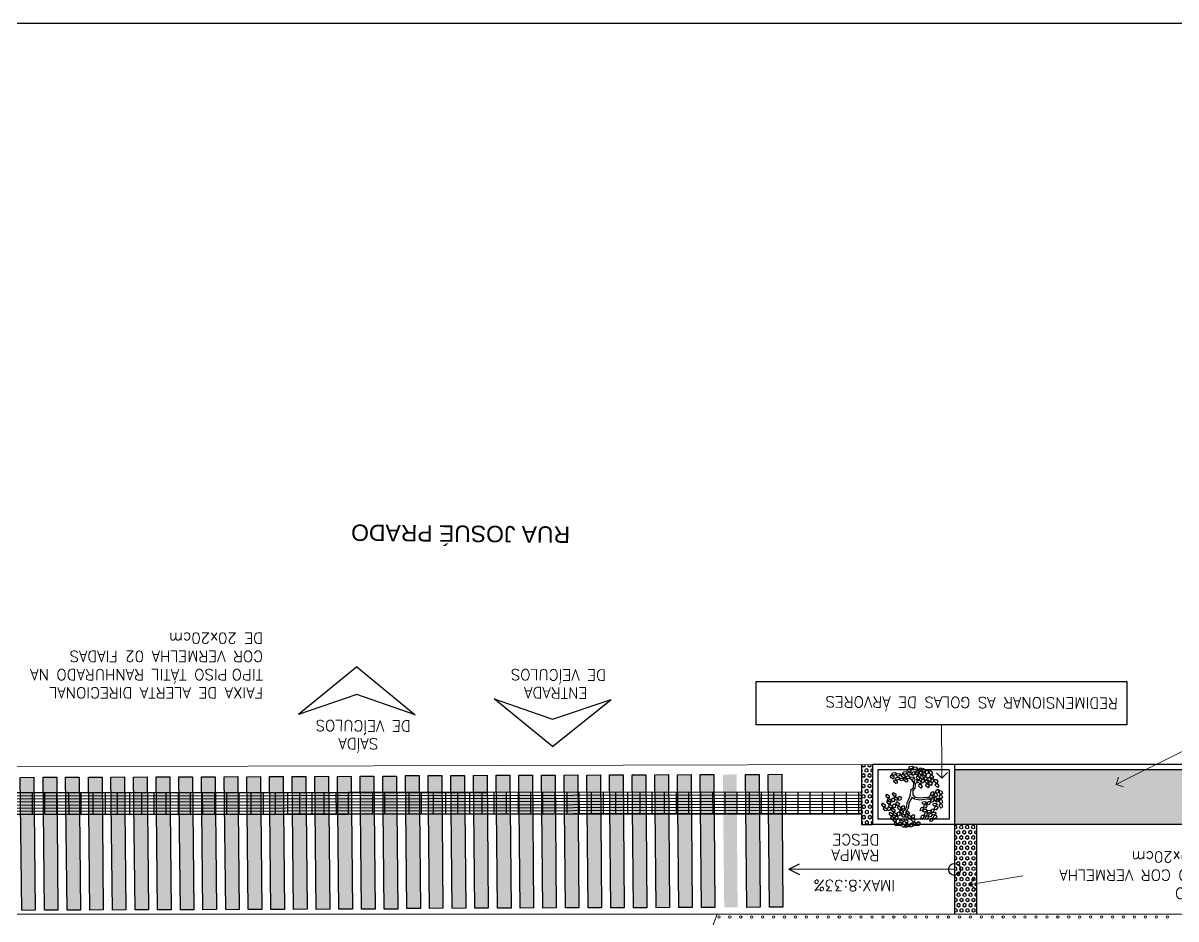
# Model space of a CAD drawing. Extents: x -1057 to 3416, y -340 to 4111.
# Drawn here: x -745.73 to -724.64, y 315.87 to 332.26 of the extents above; entities that cross this region are included whole.
import ezdxf

# ---------------------------------------------------------------- set-up
doc = ezdxf.new("R2010")
doc.units = 0
doc.header["$LTSCALE"] = 50
for name, pattern in [('CONTINU', [0]), ('DGN Style 1', [0.003115, 5.18318e-06, -0.00311]), ('HIDDEN', [9.525, 6.35, -3.175])]:
    doc.linetypes.add(name, pattern=pattern)
doc.layers.add('0.1', color=8, linetype='Continuous', lineweight=13)
doc.layers.add('Margem A3', color=8, linetype='DGN Style 1', lineweight=0)
for name, color, linetype in [('HAC', 1, 'Continuous'), ('medir projeto', 6, 'Continuous'), ('OK', 96, 'Continuous')]:
    doc.layers.add(name, color=color, linetype=linetype)
doc.styles.add('60x100', font='romans.shx', dxfattribs={"height": 0.2})
doc.styles.add('80X50', font='romans.shx')
doc.styles.add('ROBERTO', font='swissek.ttf')
doc.styles.get("Standard").update_dxf_attribs({"font": 'romans.shx'})
pattern_1 = [(90.064457, (-278.125674, 468.337356), (-0.0549925784, -6.1866e-05), [0.03175, -0.0635]), (210.064457, (-278.125674, 468.337356), (0.027549867, -0.047594037), [0.03175, -0.0635]), (150.064457, (-278.12571, 468.369106), (-0.0274427115, -0.047655903), [0.03175, -0.0635])]

# ---------------------------------------------------------------- blocks, each defined once
blk = doc.blocks.new('L', base_point=(1.368, 0.591))
at = {"color": 3, "lineweight": -2}
for p, q in [((1.281, 0.65), (1.312, 0.675)), ((1.312, 0.675), (1.342, 0.621)), ((1.275, 0.567), (1.306, 0.592)), ((1.288, 0.517), (1.275, 0.567)), ((1.294, 0.6), (1.281, 0.65)), ((1.317, 0.508), (1.288, 0.517)), ((1.322, 0.591), (1.294, 0.6)), ((1.306, 0.592), (1.336, 0.538)), ((1.336, 0.538), (1.317, 0.508)), ((1.342, 0.621), (1.322, 0.591)), ((1.337, 0.489), (1.356, 0.548)), ((1.376, 0.484), (1.337, 0.489)), ((1.356, 0.548), (1.391, 0.554)), ((1.404, 0.527), (1.376, 0.484)), ((1.391, 0.554), (1.404, 0.527))]:
    blk.add_line(p, q, dxfattribs=at)
blk = doc.blocks.new('Árvore-13')
at = {"color": 3}
for p, q in [((0.484, 0.659), (0.572, 0.715)), ((0.572, 0.715), (0.607, 0.819)), ((0.633, 0.668), (0.782, 0.715)), ((-0.795, 0.302), (-0.961, 0.415)), ((-0.795, 0.406), (-0.953, 0.499)), ((-0.357, 0.349), (-0.795, 0.406)), ((-0.366, 0.227), (-0.795, 0.302)), ((-0.129, 0.105), (-0.366, 0.227)), ((-0.068, 0.19), (-0.357, 0.349)), ((-0.068, -0.036), (-0.129, 0.105)), ((0.029, 0.068), (-0.068, 0.19)), ((0.029, 0.068), (0.318, 0.331)), ((0.116, -0.055), (0.283, 0.133)), ((0.283, 0.133), (0.423, 0.284)), ((0.318, 0.331), (0.405, 0.537)), ((0.405, 0.537), (0.484, 0.659)), ((0.423, 0.284), (0.502, 0.509)), ((0.502, 0.509), (0.633, 0.668)), ((-0.296, -0.392), (-0.418, -0.693)), ((-0.199, -0.449), (-0.313, -0.74)), ((-0.147, -0.299), (-0.296, -0.392)), ((-0.05, -0.383), (-0.199, -0.449)), ((-0.068, -0.036), (-0.147, -0.299)), ((0.116, -0.055), (-0.05, -0.383)), ((-0.313, -0.74), (-0.243, -0.89))]:
    blk.add_line(p, q, dxfattribs=at)
at = {"color": 3, "xscale": 3.048, "yscale": 3.048, "zscale": 3.048}
for p, rotation in [((-0.716, 1.448), 295.0165150851705), ((-0.488, 1.26), 295.0165150851705), ((-0.252, 1.138), 295.0165150851705), ((0.169, 1.448), 190.1248425347958), ((0.581, 1.401), 190.1248425347958), ((0.852, 1.344), 190.1248425347958), ((1.211, 1.147), 190.1248425347958), ((-1.303, 0.884), 347.8021081598379), ((-1.128, 0.415), 347.8021081598379), ((-0.926, 0.959), 295.0165150851705), ((-0.848, 0.462), 295.0165150851705), ((-0.348, 0.687), 295.0165150851705), ((0.353, 0.95), 190.1248425347958), ((0.677, 0.781), 190.1248425347958), ((1.124, 0.565), 190.1248425347958), ((1.317, 0.753), 190.1248425347958), ((-1.443, 0.368), 347.8021081598379), ((0.765, 0.274), 190.1248425347958), ((0.8, -0.299), 190.1248425347958), ((1.203, -0.317), 190.1248425347958), ((1.246, 0.039), 190.1248425347958), ((1.579, 0.114), 190.1248425347958), ((-0.453, -1.397), 66.16076666471405), ((-0.103, -0.899), 66.16076666471405), ((-0.015, -1.19), 66.16076666471405), ((0.502, -1.003), 66.16076666471405), ((0.616, -1.322), 66.16076666471405)]:
    blk.add_blockref('L', p, dxfattribs=dict(at, rotation=rotation))
for p in [(-1.391, -0.308), (-1.233, -0.881), (-1.049, -0.533), (-0.848, -0.449), (-0.445, -0.543), (-0.874, -1.134), (-0.672, -1.021), (-0.453, -1.04)]:
    blk.add_blockref('L', p, dxfattribs=at)
blk = doc.blocks.new('_Open90')
at = {"color": 0, "linetype": 'ByBlock', "lineweight": -2}
for p, q in [((0, 0), (-1, 0)), ((-0.5, 0.5), (0, 0)), ((0, 0), (-0.5, -0.5))]:
    blk.add_line(p, q, dxfattribs=at)

msp = doc.modelspace()

# ---------------------------------------------------------------- hatches: boundary and pattern name
at = {"layer": '0.1', "linetype": 'CONTINU', "lineweight": -2}
h = msp.add_hatch(color=7, dxfattribs=at)
h.dxf.hatch_style = 1
h.paths.add_polyline_path([(-746.171, 316.028), (-745.926, 316.031), (-745.946, 318.463), (-746.196, 318.46)])
h.paths.add_polyline_path([(-745.532, 318.464), (-745.782, 318.461), (-745.757, 316.029), (-745.512, 316.032)])
h.paths.add_polyline_path([(-745.342, 316.031), (-745.097, 316.034), (-745.117, 318.465), (-745.367, 318.463)])
h.paths.add_polyline_path([(-744.928, 316.032), (-744.683, 316.035), (-744.703, 318.466), (-744.953, 318.464)])
h.paths.add_polyline_path([(-744.513, 316.033), (-744.268, 316.036), (-744.288, 318.468), (-744.538, 318.465)])
h = msp.add_hatch(color=7, dxfattribs=at)
h.dxf.hatch_style = 1
h.paths.add_polyline_path([(-743.874, 318.469), (-744.124, 318.467), (-744.099, 316.035), (-743.854, 316.038)])
h.paths.add_polyline_path([(-743.684, 316.036), (-743.439, 316.039), (-743.459, 318.47), (-743.709, 318.468)])
h.paths.add_polyline_path([(-743.27, 316.037), (-743.025, 316.04), (-743.045, 318.472), (-743.295, 318.469)])
h.paths.add_polyline_path([(-742.855, 316.039), (-742.61, 316.041), (-742.63, 318.473), (-742.88, 318.471)])
h.paths.add_polyline_path([(-742.441, 316.04), (-742.196, 316.043), (-742.216, 318.474), (-742.466, 318.472)])
h.paths.add_polyline_path([(-742.026, 316.041), (-741.781, 316.044), (-741.801, 318.475), (-742.051, 318.473)])
h.paths.add_polyline_path([(-741.387, 318.477), (-741.637, 318.474), (-741.612, 316.043), (-741.367, 316.045)])
h.paths.add_polyline_path([(-741.197, 316.044), (-740.952, 316.046), (-740.972, 318.478), (-741.222, 318.476)])
h.paths.add_polyline_path([(-740.783, 316.045), (-740.538, 316.048), (-740.558, 318.479), (-740.808, 318.477)])
h.paths.add_polyline_path([(-740.143, 318.481), (-740.393, 318.478), (-740.368, 316.047), (-740.123, 316.049)])
h = msp.add_hatch(color=7, dxfattribs=at)
h.dxf.hatch_style = 1
h.paths.add_polyline_path([(-739.954, 316.048), (-739.709, 316.05), (-739.729, 318.482), (-739.979, 318.48)])
h.paths.add_polyline_path([(-739.314, 318.483), (-739.564, 318.481), (-739.539, 316.049), (-739.294, 316.052)])
h = msp.add_hatch(color=7, dxfattribs=at)
h.dxf.hatch_style = 1
h.paths.add_polyline_path([(-738.9, 318.485), (-739.15, 318.482), (-739.125, 316.051), (-738.88, 316.053)])
h.paths.add_polyline_path([(-738.71, 316.062), (-738.465, 316.065), (-738.485, 318.497), (-738.735, 318.494)])
h = msp.add_hatch(color=7, dxfattribs=at)
h.dxf.hatch_style = 1
h.paths.add_polyline_path([(-738.065, 317.788), (-738.314, 317.788), (-738.296, 316.064), (-738.051, 316.067)])
h.paths.add_polyline_path([(-738.068, 318.188), (-738.318, 318.188), (-738.314, 317.788), (-738.065, 317.788)])
h.paths.add_polyline_path([(-738.071, 318.498), (-738.321, 318.496), (-738.318, 318.188), (-738.068, 318.188)])
h.paths.add_polyline_path([(-737.656, 318.499), (-737.906, 318.497), (-737.903, 318.189), (-737.654, 318.189)])
h.paths.add_polyline_path([(-737.242, 318.501), (-737.492, 318.498), (-737.489, 318.189), (-737.239, 318.189)])
h.paths.add_polyline_path([(-737.239, 318.189), (-737.489, 318.189), (-737.485, 317.789), (-737.236, 317.789)])
h.paths.add_polyline_path([(-737.654, 318.189), (-737.903, 318.189), (-737.899, 317.789), (-737.651, 317.789)])
h.paths.add_polyline_path([(-737.651, 317.789), (-737.899, 317.789), (-737.881, 316.065), (-737.636, 316.068)])
h.paths.add_polyline_path([(-737.236, 317.789), (-737.485, 317.789), (-737.467, 316.066), (-737.222, 316.069)])
h.paths.add_polyline_path([(-736.822, 317.789), (-737.07, 317.789), (-737.052, 316.068), (-736.807, 316.07)])
h.paths.add_polyline_path([(-736.825, 318.189), (-737.074, 318.189), (-737.07, 317.789), (-736.822, 317.789)])
h.paths.add_polyline_path([(-736.827, 318.502), (-737.077, 318.5), (-737.074, 318.189), (-736.825, 318.189)])
h.paths.add_polyline_path([(-736.413, 318.503), (-736.663, 318.501), (-736.66, 318.189), (-736.41, 318.189)])
h.paths.add_polyline_path([(-736.41, 318.189), (-736.66, 318.189), (-736.656, 317.789), (-736.407, 317.789)])
h.paths.add_polyline_path([(-736.407, 317.789), (-736.656, 317.789), (-736.638, 316.069), (-736.393, 316.072)])
h.paths.add_polyline_path([(-735.992, 317.79), (-736.241, 317.79), (-736.223, 316.071), (-735.978, 316.073)])
h.paths.add_polyline_path([(-735.996, 318.19), (-736.245, 318.19), (-736.241, 317.79), (-735.992, 317.79)])
h.paths.add_polyline_path([(-735.998, 318.505), (-736.248, 318.502), (-736.245, 318.19), (-735.996, 318.19)])
h.paths.add_polyline_path([(-735.584, 318.506), (-735.834, 318.503), (-735.831, 318.19), (-735.581, 318.19)])
h.paths.add_polyline_path([(-735.581, 318.19), (-735.831, 318.19), (-735.827, 317.79), (-735.578, 317.79)])
h.paths.add_polyline_path([(-735.578, 317.79), (-735.827, 317.79), (-735.809, 316.072), (-735.564, 316.074)])
h.paths.add_polyline_path([(-735.163, 317.79), (-735.412, 317.79), (-735.394, 316.073), (-735.149, 316.076)])
h.paths.add_polyline_path([(-735.167, 318.19), (-735.416, 318.19), (-735.412, 317.79), (-735.163, 317.79)])
h.paths.add_polyline_path([(-735.169, 318.507), (-735.419, 318.505), (-735.416, 318.19), (-735.167, 318.19)])
h = msp.add_hatch(color=7, dxfattribs=at)
h.dxf.hatch_style = 1
h.paths.add_polyline_path([(-734.749, 317.791), (-734.998, 317.79), (-734.98, 316.075), (-734.735, 316.077)])
h.paths.add_polyline_path([(-734.752, 318.191), (-735.002, 318.19), (-734.998, 317.79), (-734.749, 317.791)])
h.paths.add_polyline_path([(-734.755, 318.509), (-735.005, 318.506), (-735.002, 318.19), (-734.752, 318.191)])
h.paths.add_polyline_path([(-734.34, 318.51), (-734.59, 318.507), (-734.587, 318.191), (-734.338, 318.191)])
h.paths.add_polyline_path([(-734.338, 318.191), (-734.587, 318.191), (-734.583, 317.791), (-734.334, 317.791)])
h.paths.add_polyline_path([(-734.334, 317.791), (-734.583, 317.791), (-734.565, 316.076), (-734.32, 316.078)])
h = msp.add_hatch(color=7, dxfattribs=at)
h.dxf.hatch_style = 1
h.paths.add_polyline_path([(-733.92, 317.791), (-734.169, 317.791), (-734.151, 316.077), (-733.906, 316.08)])
h.paths.add_polyline_path([(-733.923, 318.191), (-734.173, 318.191), (-734.169, 317.791), (-733.92, 317.791)])
h.paths.add_polyline_path([(-733.926, 318.512), (-734.176, 318.509), (-734.173, 318.191), (-733.923, 318.191)])
h.paths.add_polyline_path([(-733.511, 318.513), (-733.761, 318.51), (-733.758, 318.191), (-733.509, 318.191)])
h.paths.add_polyline_path([(-733.509, 318.191), (-733.758, 318.191), (-733.754, 317.791), (-733.505, 317.791)])
h.paths.add_polyline_path([(-733.505, 317.791), (-733.754, 317.791), (-733.736, 316.079), (-733.491, 316.081)])
h.paths.add_polyline_path([(-733.091, 317.792), (-733.339, 317.791), (-733.322, 316.08), (-733.077, 316.083)])
h.paths.add_polyline_path([(-733.094, 318.192), (-733.344, 318.191), (-733.339, 317.791), (-733.091, 317.792)])
h.paths.add_polyline_path([(-733.097, 318.514), (-733.347, 318.512), (-733.344, 318.191), (-733.094, 318.192)])
h = msp.add_hatch(color=7, dxfattribs=at)
h.dxf.hatch_style = 1
h.paths.add_polyline_path([(-732.676, 317.796), (-732.925, 317.795), (-732.907, 316.082), (-732.662, 316.084)])
h.paths.add_polyline_path([(-732.68, 318.196), (-732.929, 318.195), (-732.925, 317.795), (-732.676, 317.796)])
h.paths.add_polyline_path([(-732.682, 318.516), (-732.932, 318.513), (-732.929, 318.195), (-732.68, 318.196)])
h.paths.add_polyline_path([(-732.268, 318.517), (-732.518, 318.515), (-732.515, 318.196), (-732.265, 318.196)])
h.paths.add_polyline_path([(-732.265, 318.196), (-732.515, 318.196), (-732.51, 317.796), (-732.262, 317.796)])
h.paths.add_polyline_path([(-732.262, 317.796), (-732.51, 317.796), (-732.493, 316.083), (-732.248, 316.085)])
h.paths.add_polyline_path([(-731.847, 317.796), (-732.096, 317.796), (-732.078, 316.085), (-731.833, 316.087)])
h.paths.add_polyline_path([(-731.851, 318.196), (-732.1, 318.196), (-732.096, 317.796), (-731.847, 317.796)])
h.paths.add_polyline_path([(-731.853, 318.519), (-732.103, 318.516), (-732.1, 318.196), (-731.851, 318.196)])
at = {"layer": 'HAC'}
h = msp.add_hatch(dxfattribs=at)
h.set_pattern_fill('HEX', color=256, scale=0.01, angle=90.0645, style=0)
h.set_pattern_definition(pattern_1)
h.paths.add_polyline_path([(-730.395, 317.993), (-730.394, 317.793), (-730.395, 317.793), (-730.395, 317.598), (-730.195, 317.598), (-730.195, 318.698), (-730.395, 318.697)])
h = msp.add_hatch(dxfattribs=at)
h.set_pattern_fill('HEX', color=256, scale=0.01, angle=90.0645, style=0)
h.set_pattern_definition(pattern_1)
h.paths.add_polyline_path([(-724.157, 317.598), (-724.158, 318.598), (-728.695, 318.598), (-728.695, 317.598)])
h.paths.add_polyline_path([(-723.619, 318.638), (-723.596, 318.6), (-723.581, 318.654)], flags=17)
h = msp.add_hatch(dxfattribs=at)
h.set_pattern_fill('HEX', color=256, scale=0.01, angle=90.0645, style=0)
h.set_pattern_definition([(90.064457, (-316.56339, 537.64436), (-0.0549925784, -6.1866e-05), [0.03175, -0.0635]), (210.064457, (-316.56339, 537.64436), (0.027549867, -0.047594037), [0.03175, -0.0635]), (150.064457, (-316.563427, 537.67611), (-0.0274427115, -0.047655903), [0.03175, -0.0635])])
h.paths.add_polyline_path([(-728.694, 315.958), (-728.294, 315.958), (-728.295, 317.598), (-728.695, 317.598)])
at = {"layer": 'medir projeto', "linetype": 'CONTINU', "lineweight": -2}
h = msp.add_hatch(dxfattribs=at)
h.set_pattern_fill('GRATE', color=1, scale=0.07, angle=180.061)
h.set_pattern_definition([(180.061047, (-478.68879, -49.69405), (5.92e-05, -0.0555624685), []), (270.061047, (-478.6888, -49.69405), (0.22224987, 0.0002368), [])])
h.paths.add_polyline_path([(-730.396, 317.793), (-730.396, 318.193), (-749.176, 318.179), (-749.175, 317.779)])

# ---------------------------------------------------------------- linework, layer by layer
at = {"layer": '0.1', "color": 8, "linetype": 'CONTINU', "lineweight": -2}
for p, q in [((-739.624, 320.481), (-740.696, 319.615)), ((-739.624, 320.481), (-738.56, 319.605)), ((-739.626, 319.978), (-740.696, 319.615)), ((-738.56, 319.605), (-739.626, 319.978)), ((-736.049, 319.024), (-737.113, 319.9)), ((-737.113, 319.9), (-736.047, 319.526)), ((-736.049, 319.024), (-734.977, 319.889)), ((-736.047, 319.526), (-734.977, 319.889)), ((-733.039, 315.959), (-750.416, 315.948))]:
    msp.add_line(p, q, dxfattribs=at)
at = {"layer": '0.1', "color": 8}
for p, q in [((-749.169, 318.646), (-730.195, 318.698)), ((-733.039, 315.959), (-734.982, 310.81)), ((-691.629, 315.947), (-733.039, 315.959))]:
    msp.add_line(p, q, dxfattribs=at)
at = {"layer": '0.1', "color": 7}
for points in [[(-725.56, 318.421), (-721.114, 320.629)], [(-728.926, 318.648), (-728.932, 319.423)], [(-728.219, 316.532), (-727.446, 316.662)]]:
    msp.add_lwpolyline(points, dxfattribs=at)
at = {"layer": '0.1', "color": 7, "linetype": 'CONTINU', "lineweight": -2}
for points in [[(-745.757, 316.03), (-745.782, 318.461), (-745.532, 318.464), (-745.512, 316.032), (-745.757, 316.029)], [(-745.342, 316.032), (-745.367, 318.463), (-745.117, 318.465), (-745.097, 316.034), (-745.342, 316.031)], [(-744.928, 316.033), (-744.953, 318.464), (-744.703, 318.466), (-744.683, 316.035), (-744.928, 316.032)], [(-744.513, 316.034), (-744.538, 318.465), (-744.288, 318.468), (-744.268, 316.036), (-744.513, 316.033)], [(-744.099, 316.035), (-744.124, 318.467), (-743.874, 318.469), (-743.854, 316.038), (-744.099, 316.035)], [(-743.684, 316.037), (-743.709, 318.468), (-743.459, 318.47), (-743.439, 316.039), (-743.684, 316.036)], [(-743.27, 316.038), (-743.295, 318.469), (-743.045, 318.472), (-743.025, 316.04), (-743.27, 316.037)], [(-742.855, 316.039), (-742.88, 318.471), (-742.63, 318.473), (-742.61, 316.041), (-742.855, 316.039)], [(-742.441, 316.041), (-742.466, 318.472), (-742.216, 318.474), (-742.196, 316.043), (-742.441, 316.04)], [(-742.026, 316.042), (-742.051, 318.473), (-741.801, 318.475), (-741.781, 316.044), (-742.026, 316.041)], [(-741.612, 316.043), (-741.637, 318.474), (-741.387, 318.477), (-741.367, 316.045), (-741.612, 316.043)], [(-741.197, 316.044), (-741.222, 318.476), (-740.972, 318.478), (-740.952, 316.046), (-741.197, 316.044)], [(-740.783, 316.046), (-740.808, 318.477), (-740.558, 318.479), (-740.538, 316.048), (-740.783, 316.045)], [(-740.368, 316.047), (-740.393, 318.478), (-740.143, 318.481), (-740.123, 316.049), (-740.368, 316.047)], [(-739.954, 316.048), (-739.979, 318.48), (-739.729, 318.482), (-739.709, 316.05), (-739.954, 316.048)], [(-739.539, 316.05), (-739.564, 318.481), (-739.314, 318.483), (-739.294, 316.052), (-739.539, 316.049)], [(-739.125, 316.051), (-739.15, 318.482), (-738.9, 318.485), (-738.88, 316.053), (-739.125, 316.051)], [(-738.71, 316.063), (-738.735, 318.494), (-738.485, 318.497), (-738.465, 316.065), (-738.71, 316.062)], [(-738.296, 316.064), (-738.321, 318.496), (-738.071, 318.498), (-738.051, 316.067), (-738.296, 316.064)], [(-737.881, 316.066), (-737.906, 318.497), (-737.656, 318.499), (-737.636, 316.068), (-737.881, 316.065)], [(-737.467, 316.067), (-737.492, 318.498), (-737.242, 318.501), (-737.222, 316.069), (-737.467, 316.066)], [(-737.052, 316.068), (-737.077, 318.5), (-736.827, 318.502), (-736.807, 316.07), (-737.052, 316.068)], [(-736.638, 316.07), (-736.663, 318.501), (-736.413, 318.503), (-736.393, 316.072), (-736.638, 316.069)], [(-736.223, 316.071), (-736.248, 318.502), (-735.998, 318.505), (-735.978, 316.073), (-736.223, 316.071)], [(-735.809, 316.072), (-735.834, 318.503), (-735.584, 318.506), (-735.564, 316.074), (-735.809, 316.072)], [(-735.394, 316.073), (-735.419, 318.505), (-735.169, 318.507), (-735.149, 316.076), (-735.394, 316.073)], [(-734.98, 316.075), (-735.005, 318.506), (-734.755, 318.509), (-734.735, 316.077), (-734.98, 316.075)], [(-734.565, 316.076), (-734.59, 318.507), (-734.34, 318.51), (-734.32, 316.078), (-734.565, 316.076)], [(-734.151, 316.078), (-734.176, 318.509), (-733.926, 318.512), (-733.906, 316.08), (-734.151, 316.077)], [(-733.736, 316.079), (-733.761, 318.51), (-733.511, 318.513), (-733.491, 316.081), (-733.736, 316.079)], [(-733.322, 316.081), (-733.347, 318.512), (-733.097, 318.514), (-733.077, 316.083), (-733.322, 316.08)], [(-732.493, 316.083), (-732.518, 318.515), (-732.268, 318.517), (-732.248, 316.085), (-732.493, 316.083)], [(-732.078, 316.085), (-732.103, 318.516), (-731.853, 318.519), (-731.833, 316.087), (-732.078, 316.085)]]:
    msp.add_lwpolyline(points, dxfattribs=at)
at = {"layer": '0.1', "color": 8}
for centre in [(-733.004, 315.909), (-732.804, 315.909), (-732.604, 315.909), (-732.404, 315.909), (-732.204, 315.909), (-732.004, 315.909), (-731.804, 315.909), (-731.604, 315.909), (-731.404, 315.909), (-731.204, 315.909), (-731.004, 315.909), (-730.804, 315.908), (-730.604, 315.908), (-730.404, 315.908), (-730.204, 315.908), (-730.004, 315.908), (-729.804, 315.908), (-729.604, 315.908), (-729.404, 315.908), (-729.204, 315.908), (-729.004, 315.908), (-728.804, 315.908), (-728.604, 315.908), (-728.404, 315.908), (-728.204, 315.908), (-728.004, 315.908), (-727.804, 315.908), (-727.604, 315.907), (-727.404, 315.907), (-727.204, 315.907), (-727.004, 315.907), (-726.804, 315.907), (-726.604, 315.907), (-726.404, 315.907), (-726.204, 315.907), (-726.004, 315.907), (-725.804, 315.907), (-725.604, 315.907), (-725.404, 315.907), (-725.204, 315.907), (-725.004, 315.907), (-724.804, 315.907)]:
    msp.add_circle(centre, 0.0225, dxfattribs=at)
at = {"layer": 'Margem A3', "color": 7, "linetype": 'CONTINU', "lineweight": -2}
for p, q in [((-691.63, 318.698), (-730.195, 318.698)), ((-728.695, 318.698), (-728.695, 317.598)), ((-728.795, 318.598), (-730.095, 318.598)), ((-728.795, 318.598), (-728.795, 317.698)), ((-724.158, 318.598), (-728.695, 318.598)), ((-708.408, 317.598), (-730.195, 317.598)), ((-728.795, 317.698), (-730.095, 317.698)), ((-728.695, 317.597), (-728.694, 315.958)), ((-728.295, 317.598), (-728.294, 315.958)), ((-731.728, 316.78), (-731.53, 316.879)), ((-728.694, 316.778), (-731.728, 316.78)), ((-731.728, 316.78), (-731.529, 316.682))]:
    msp.add_line(p, q, dxfattribs=at)
msp.add_circle((-728.694, 316.778), 0.11, dxfattribs=at)
at = {"layer": 'medir projeto', "color": 7, "linetype": 'CONTINU', "lineweight": -2}
for p, q in [((-730.395, 318.698), (-730.395, 317.598)), ((-730.195, 318.698), (-730.195, 317.598)), ((-730.095, 318.598), (-730.095, 317.698)), ((-730.395, 317.598), (-730.195, 317.598))]:
    msp.add_line(p, q, dxfattribs=at)
for points in [[(-807.083, 332.262), (-663.532, 332.262), (-663.532, 241.736), (-807.083, 241.736)], [(-725.544, 319.423), (-732.321, 319.423), (-732.321, 320.215), (-725.544, 320.215)], [(-730.394, 317.793), (-730.395, 318.193), (-749.174, 318.181), (-749.174, 317.781)]]:
    msp.add_lwpolyline(points, close=True, dxfattribs=at)

# ---------------------------------------------------------------- block references
at = {"layer": '0.1', "color": 7}
for p, xscale, yscale, zscale, rotation in [((-728.924, 318.448), 0.1999999999999999, 0.1999999999999999, 0.1999999999999999, 270.4442705303845), ((-725.739, 318.333), 0.2, 0.2, 0.2, 206.4019794112068), ((-728.416, 316.499), 0.1999999999999999, 0.1999999999999999, 0.1999999999999999, 189.5280308463142)]:
    msp.add_blockref('_Open90', p, dxfattribs=dict(at, xscale=xscale, yscale=yscale, zscale=zscale, rotation=rotation))
at = {"layer": 'OK', "color": 3, "linetype": 'HIDDEN', "xscale": 0.3107660917594164, "yscale": 0.3107660917594164, "zscale": 0.3107660917594164, "rotation": 196.6362105508731}
msp.add_blockref('Árvore-13', (-729.466, 318.121), dxfattribs=at)

# ---------------------------------------------------------------- texts
at = {"layer": '0.1', "color": 7}
for s, height, rotation, style, p in [('RUA JOSUÉ PRADO', 0.3, 179.4423, 'ROBERTO', (-735.725, 323.05)), ('REDIMENSIONAR AS GOLAS DE ÁRVORES', 0.2, 179.7175, '80X50', (-725.706, 319.918))]:
    msp.add_text(s, height=height, rotation=rotation, dxfattribs=dict(at, style=style)).set_placement(p)
for s, p in [('DE VEÍCULOS ', (-735.07, 320.432)), ('ENTRADA', (-735.41, 320.105)), ('DE VEÍCULOS ', (-738.641, 319.5)), ('SAÍDA', (-739.237, 319.175))]:
    msp.add_text(s, height=0.2, rotation=179.7175, dxfattribs=at).set_placement(p)
at = {"layer": '0.1', "color": 7, "char_height": 0.2, "attachment_point": 1, "rotation": 180, "style": '60x100'}
for s, insert in [('FAIXA DE ALERTA DIRECIONAL\\PTIPO{\\fArial|b0|i0|c0|p34; }PISO TÁTIL RANHURADO NA\\PCOR VERMELHA 02 FIADAS \\PDE 20x20cm', (-741.342, 319.908)), ('FAIXA DE SERVIÇO\\PPISO PONTILHADO COR VERMELHA \\P02 FIADAS DE 20x20cm', (-722.235, 316.239))]:
    msp.add_mtext(s, dxfattribs=dict(at, insert=insert))
at = {"layer": 'Margem A3', "color": 7, "linetype": 'CONTINU', "lineweight": -2}
for s, p in [('DESCE', (-730.071, 317.419)), ('RAMPA', (-730.071, 317.137)), ('IMAX:8:33%%%', (-729.782, 316.579))]:
    msp.add_text(s, height=0.2, rotation=179.7175, dxfattribs=at).set_placement(p)

doc.saveas('drawing.dxf')
